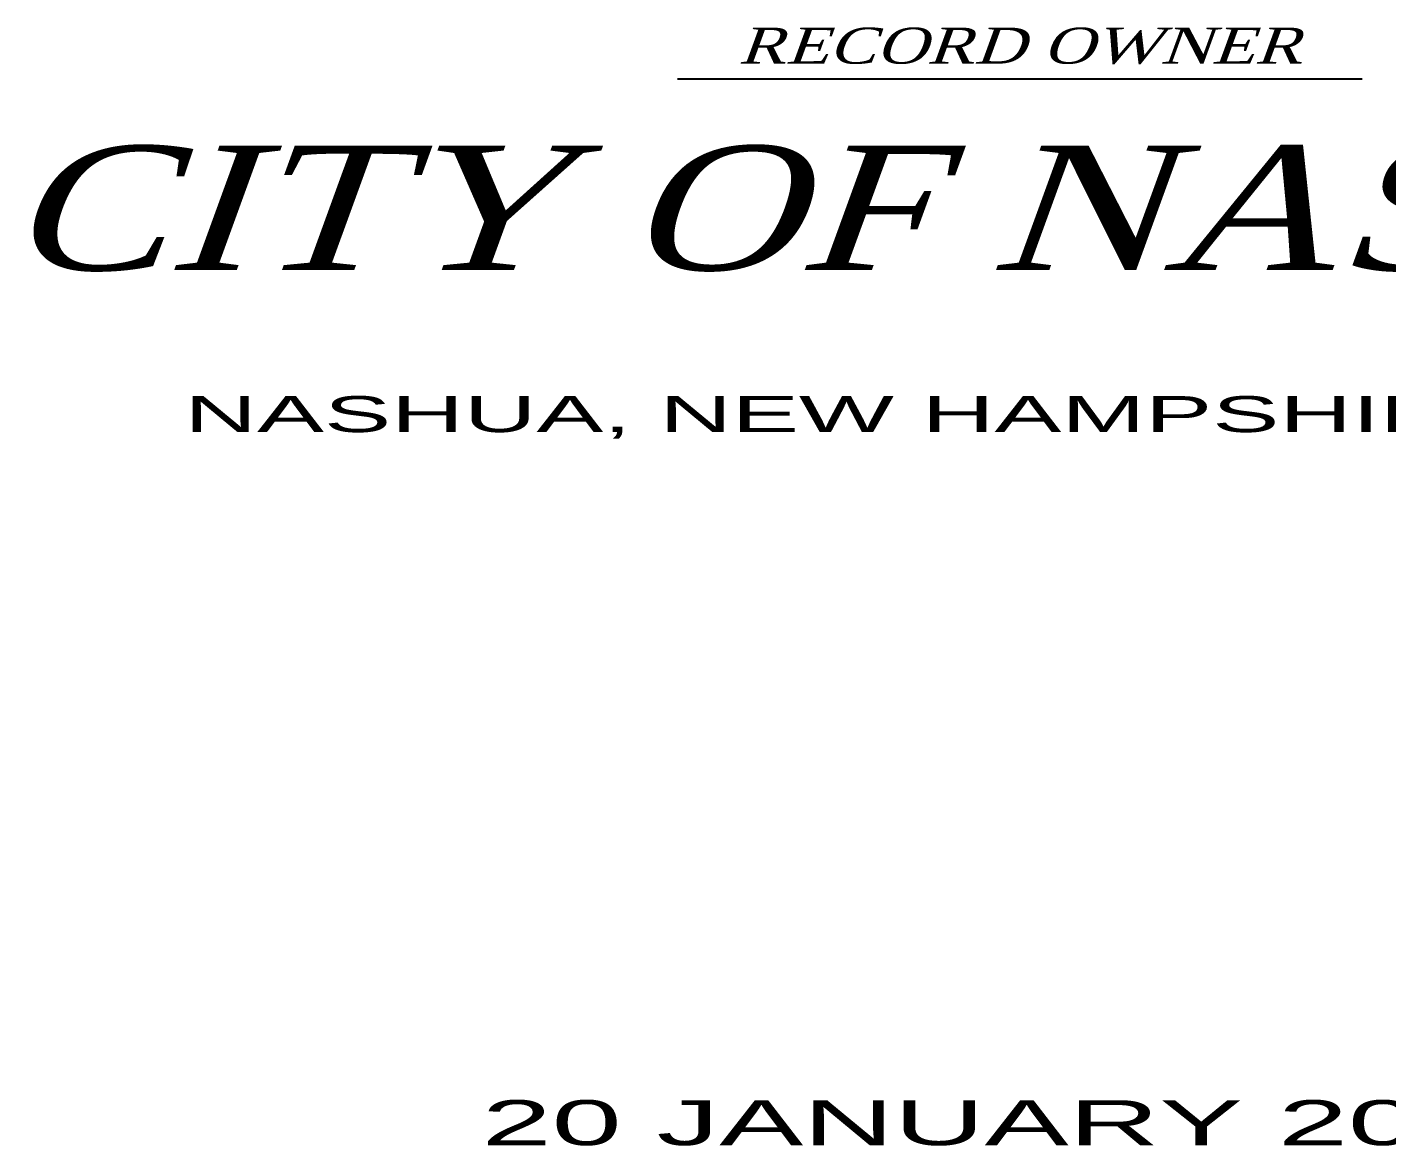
# Paper-space layout 'Cover Sheet' of a CAD drawing. Header units: inches. Extents: x 1.1 to 40.6, y 0.6 to 29.
# Drawn here: x 15.09 to 22.64, y 7.03 to 13.24 of the extents above; entities that cross this region are included whole.
import ezdxf
from ezdxf.enums import TextEntityAlignment as Align

# ---------------------------------------------------------------- set-up
doc = ezdxf.new("R2010")
doc.units = ezdxf.units.IN
doc.header["$MEASUREMENT"] = 0
for name, color, linetype in [('P1TIT', 4, 'Continuous'), ('P4TIT', 7, 'Continuous'), ('P7TIT', 3, 'Continuous')]:
    doc.layers.add(name, color=color, linetype=linetype)
doc.styles.add('290B', font='swissl.ttf', dxfattribs={"width": 2, "height": 0.096875})
doc.styles.add('MB6', font='dutch.ttf', dxfattribs={"width": 1.3, "oblique": 20, "height": 0.096875})
doc.styles.add('MB9', font='dutch.ttf', dxfattribs={"oblique": 20, "height": 0.348751})

psp = doc.layouts.new('Cover Sheet')

# ---------------------------------------------------------------- linework, layer by layer
at = {"layer": 'P4TIT'}
psp.add_line((18.7026, 12.9556), (22.507, 12.9556), dxfattribs=at)

# ---------------------------------------------------------------- texts
at = {"layer": 'P1TIT', "color": 5, "style": 'MB9', "oblique": 20, "width": 1.252505}
psp.add_text('CITY OF NASHUA', height=0.6912, dxfattribs=at).set_placement((14.9719, 11.8933), (25.9712, 11.8933), align=Align.FIT)
at = {"layer": 'P7TIT', "style": 'MB6', "oblique": 20, "width": 1.3}
psp.add_text('RECORD OWNER', height=0.2, dxfattribs=at).set_placement((20.6048, 13.1391), align=Align.MIDDLE)
at = {"layer": 'P7TIT', "style": '290B', "width": 2}
for s, height, p in [('NASHUA, NEW HAMPSHIRE  03061', 0.2, (20.6048, 10.9929)), ('20 JANUARY 2000', 0.25, (20.6048, 7.0314))]:
    psp.add_text(s, height=height, dxfattribs=at).set_placement(p, align=Align.CENTER)

doc.saveas('drawing.dxf')
